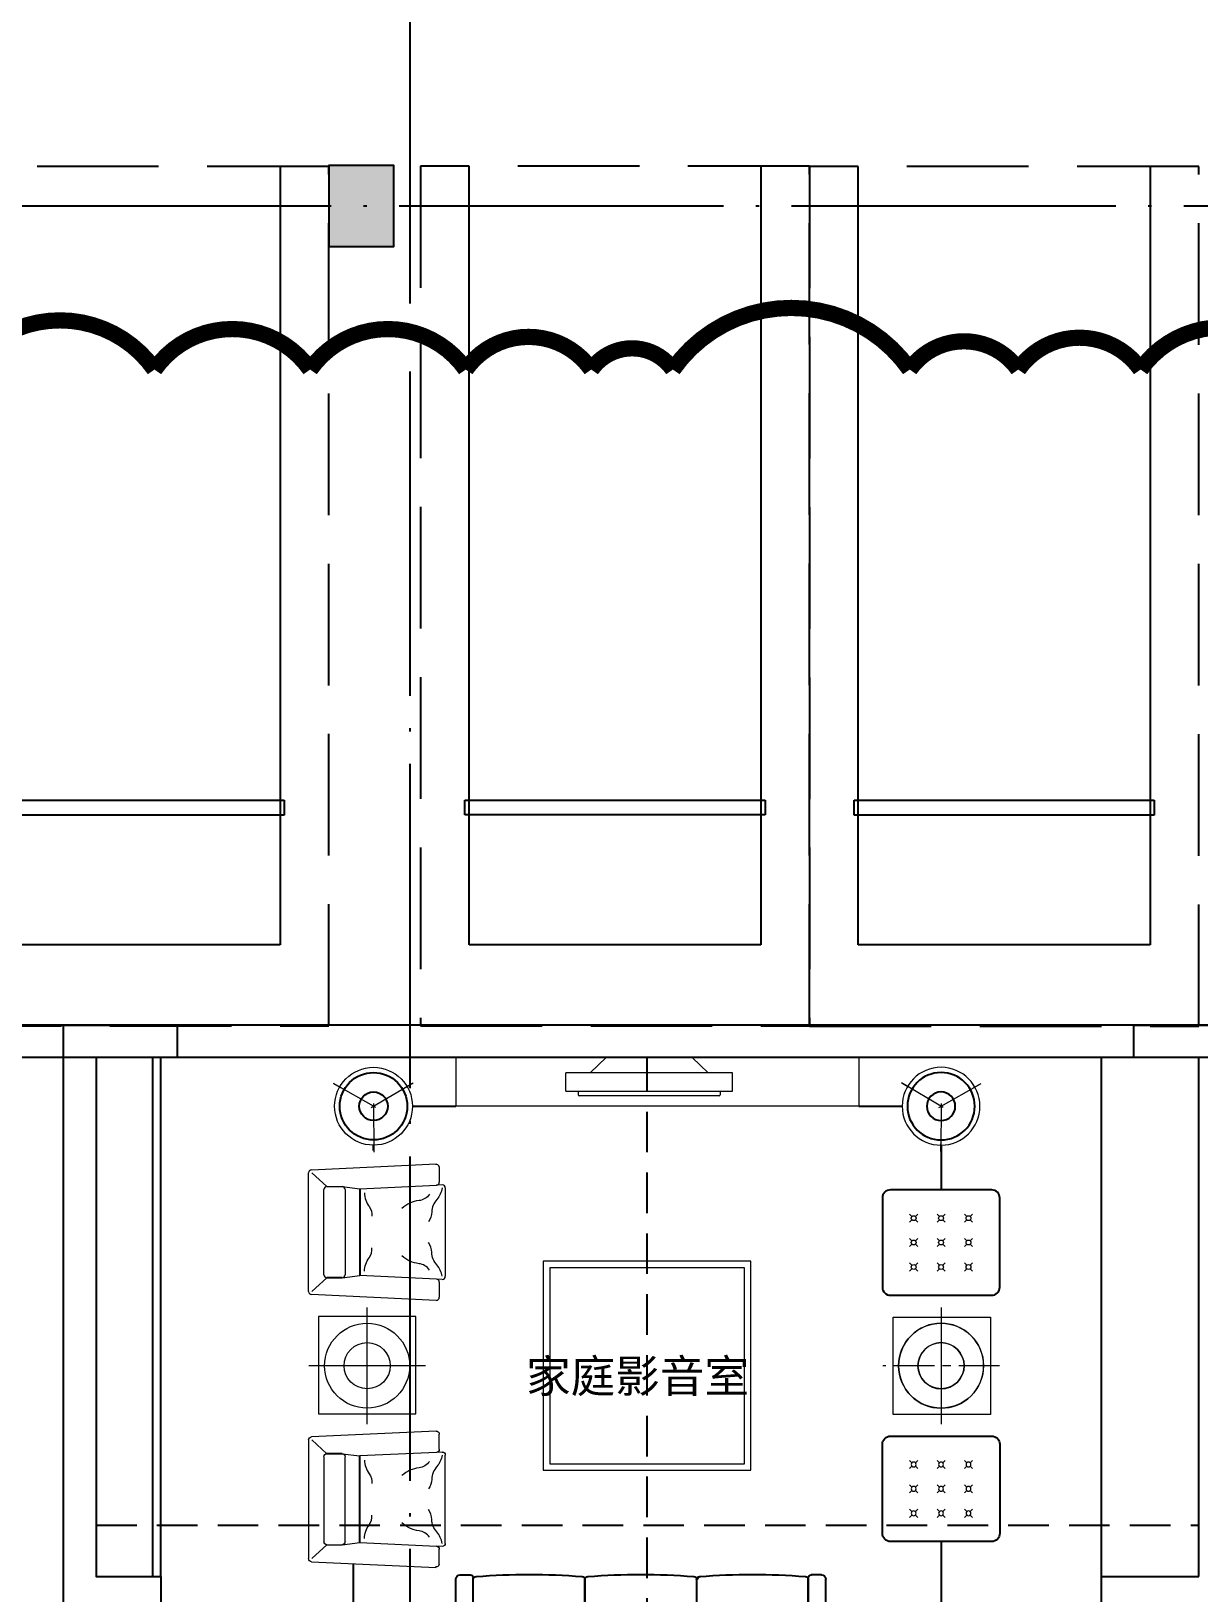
# Model space of a CAD drawing. Header units: millimetres. Extents: x 1337745 to 1642153, y -192803 to 266425.
# Drawn here: x 1517312 to 1524512, y 95058 to 104687 of the extents above; entities that cross this region are included whole.
import ezdxf
from ezdxf.enums import TextEntityAlignment as Align

# ---------------------------------------------------------------- set-up
doc = ezdxf.new("R2010")
doc.units = ezdxf.units.MM
doc.header["$LTSCALE"] = 1000
doc.header["$MEASUREMENT"] = 0
for name, pattern in [('__附着_A09-停车位、行车流线模块_TEN24RUY_设计区$0$DASH', [0.35, 0.25, -0.1]), ('CENTER', [2, 1.25, -0.25, 0.25, -0.25]), ('DOTE', [2.42, 2, -0.2, 0.02, -0.2]), ('HIDDEN', [0.375, 0.25, -0.125]), ('HIDDEN2', [4.7625, 3.175, -1.5875])]:
    doc.linetypes.add(name, pattern=pattern)
for name, color, linetype in [('__附着_A09-停车位、行车流线模块_TEN24RUY_设计区$0$STD-PARK', 103, '__附着_A09-停车位、行车流线模块_TEN24RUY_设计区$0$DASH'), ('A-PUB_DIM', 3, 'Continuous'), ('COLUMN', 2, 'Continuous'), ('DOTE', 16, 'DOTE'), ('IE-FURN', 33, 'Continuous'), ('P-FURN-高柜', 5, 'Continuous'), ('PUB_HATCH', 8, 'Continuous'), ('REF', 8, 'HIDDEN2'), ('WALL1', 51, 'Continuous'), ('剪力墙', 6, 'Continuous'), ('文字标注', 255, 'Continuous'), ('砖墙', 30, 'Continuous')]:
    doc.layers.add(name, color=color, linetype=linetype)
doc.layers.add('furniture', color=6, linetype='Continuous', lineweight=13)
doc.styles.add('_TCH_DIM_T3', font='SIMPLEX', dxfattribs={"width": 0.705882, "bigfont": 'GBCBIG'})
doc.styles.add('黑体', font='SIMHEI.TTF')
doc.dimstyles.new('_TCH_ARCH&&50', dxfattribs={"dimtxt": 148.75, "dimasz": 50, "dimexe": 125, "dimexo": 150, "dimgap": 50, "dimtad": 1, "dimdec": 0, "dimzin": 0, "dimdsep": 46, "dimtxsty": '_TCH_DIM_T3', "dimblk": 'ARCHTICK', "dimcen": 0.09, "dimclrt": 7, "dimazin": 2, "dimtfac": 1, "dimtdec": 0, "dimtix": 1, "dimtmove": 2, "dimatfit": 3, "dimfxl": 1, "dimtolj": 1, "dimtzin": 0, "dimarcsym": 0})

# ---------------------------------------------------------------- blocks, each defined once
blk = doc.blocks.new('_ArchTick')
at = {"color": 0, "linetype": 'ByBlock', "const_width": 0.4}
blk.add_lwpolyline([(-0.5, -0.5), (0.5, 0.5)], dxfattribs=at)
blk = doc.blocks.new('*D58')
at = {"layer": 'A-PUB_DIM', "color": 0, "lineweight": -2, "transparency": 16777216}
for p, q in [((3058040.2, -673997.6), (3058084.5, -673606.7)), ((3058070.4, -673730.9), (3059262.8, -673865.9)), ((3059232.6, -674132.6), (3059276.9, -673741.7))]:
    blk.add_line(p, q, dxfattribs=at)
at = {"layer": 'Defpoints', "color": 0, "transparency": 16777216}
for p in [(3059262.8, -673865.9), (3058023.4, -674146.7), (3059215.7, -674281.7)]:
    blk.add_point(p, dxfattribs=at)
at = {"layer": 'A-PUB_DIM', "color": 0, "lineweight": -2, "transparency": 16777216, "xscale": 50, "yscale": 50, "zscale": 50}
for p, rotation in [((3058070.4, -673730.9), 173.5415813662053), ((3059262.8, -673865.9), 353.5415813662053)]:
    blk.add_blockref('_ArchTick', p, dxfattribs=dict(at, rotation=rotation))
at = {"layer": 'A-PUB_DIM', "color": 7, "transparency": 16777216, "insert": (3058680.6, -673674.8), "char_height": 148.75, "attachment_point": 5, "rotation": 353.54158, "style": '_TCH_DIM_T3'}
blk.add_mtext('\\A1;1200', dxfattribs=at)
blk = doc.blocks.new('*D59')
at = {"layer": 'A-PUB_DIM', "color": 0, "lineweight": -2, "transparency": 16777216}
for p, q in [((3057543.4, -673941.4), (3057587.7, -673550.5)), ((3058040.2, -673997.6), (3058084.5, -673606.7)), ((3057573.6, -673674.7), (3058070.4, -673730.9))]:
    blk.add_line(p, q, dxfattribs=at)
at = {"layer": 'Defpoints', "color": 0, "transparency": 16777216}
for p in [(3058070.4, -673730.9), (3057526.5, -674090.4), (3058023.4, -674146.7)]:
    blk.add_point(p, dxfattribs=at)
at = {"layer": 'A-PUB_DIM', "color": 0, "lineweight": -2, "transparency": 16777216, "xscale": 50, "yscale": 50, "zscale": 50}
for p, rotation in [((3057573.6, -673674.7), 173.5415813662127), ((3058070.4, -673730.9), 353.5415813662127)]:
    blk.add_blockref('_ArchTick', p, dxfattribs=dict(at, rotation=rotation))
at = {"layer": 'A-PUB_DIM', "color": 7, "transparency": 16777216, "insert": (3057836, -673579.2), "char_height": 148.75, "attachment_point": 5, "rotation": 353.54158, "style": '_TCH_DIM_T3'}
blk.add_mtext('\\A1;500', dxfattribs=at)
blk = doc.blocks.new('*D60')
at = {"layer": 'A-PUB_DIM', "color": 0, "lineweight": -2, "transparency": 16777216}
for p, q in [((3057444, -673930.1), (3057488.3, -673539.2)), ((3057543.4, -673941.4), (3057587.7, -673550.5)), ((3057474.2, -673663.4), (3057424.5, -673657.8)), ((3057474.2, -673663.4), (3057573.6, -673674.7)), ((3057573.6, -673674.7), (3057623.3, -673680.3))]:
    blk.add_line(p, q, dxfattribs=at)
at = {"layer": 'Defpoints', "color": 0, "transparency": 16777216}
for p in [(3057573.6, -673674.7), (3057427.2, -674079.2), (3057526.5, -674090.4)]:
    blk.add_point(p, dxfattribs=at)
at = {"layer": 'A-PUB_DIM', "color": 0, "lineweight": -2, "transparency": 16777216, "xscale": 50, "yscale": 50, "zscale": 50}
for p, rotation in [((3057474.2, -673663.4), 353.5415813662357), ((3057573.6, -673674.7), 173.5415813662357)]:
    blk.add_blockref('_ArchTick', p, dxfattribs=dict(at, rotation=rotation))
at = {"layer": 'A-PUB_DIM', "color": 7, "transparency": 16777216, "insert": (3057508.4, -673805.7), "char_height": 148.75, "attachment_point": 5, "rotation": 353.54158, "style": '_TCH_DIM_T3'}
blk.add_mtext('\\A1;100', dxfattribs=at)
blk = doc.blocks.new('*D61')
at = {"layer": 'A-PUB_DIM', "color": 0, "lineweight": -2, "transparency": 16777216}
for p, q in [((3056549.7, -673828.9), (3056594, -673438)), ((3056579.9, -673562.2), (3057474.2, -673663.4)), ((3057444, -673930.1), (3057488.3, -673539.2))]:
    blk.add_line(p, q, dxfattribs=at)
at = {"layer": 'Defpoints', "color": 0, "transparency": 16777216}
for p in [(3057474.2, -673663.4), (3056532.9, -673978), (3057427.2, -674079.2)]:
    blk.add_point(p, dxfattribs=at)
at = {"layer": 'A-PUB_DIM', "color": 0, "lineweight": -2, "transparency": 16777216, "xscale": 50, "yscale": 50, "zscale": 50}
for p, rotation in [((3056579.9, -673562.2), 173.5415813662182), ((3057474.2, -673663.4), 353.5415813662182)]:
    blk.add_blockref('_ArchTick', p, dxfattribs=dict(at, rotation=rotation))
at = {"layer": 'A-PUB_DIM', "color": 7, "transparency": 16777216, "insert": (3057041.1, -673489.2), "char_height": 148.75, "attachment_point": 5, "rotation": 353.54158, "style": '_TCH_DIM_T3'}
blk.add_mtext('\\A1;900', dxfattribs=at)
blk = doc.blocks.new('*D62')
at = {"layer": 'A-PUB_DIM', "color": 0, "lineweight": -2, "transparency": 16777216}
for p, q in [((3032304.6, -671084.3), (3032348.9, -670693.4)), ((3032404, -671095.6), (3032448.2, -670704.7)), ((3032334.8, -670817.6), (3032434.2, -670828.9))]:
    blk.add_line(p, q, dxfattribs=at)
at = {"layer": 'Defpoints', "color": 0, "transparency": 16777216}
for p in [(3032434.2, -670828.9), (3032287.7, -671233.4), (3032387.1, -671244.6)]:
    blk.add_point(p, dxfattribs=at)
at = {"layer": 'A-PUB_DIM', "color": 0, "lineweight": -2, "transparency": 16777216, "xscale": 50, "yscale": 50, "zscale": 50}
for p, rotation in [((3032334.8, -670817.6), 173.5415813662658), ((3032434.2, -670828.9), 353.5415813662658)]:
    blk.add_blockref('_ArchTick', p, dxfattribs=dict(at, rotation=rotation))
at = {"layer": 'A-PUB_DIM', "color": 7, "transparency": 16777216, "insert": (3032176.4, -670661.3), "char_height": 148.75, "attachment_point": 5, "rotation": 353.54158, "style": '_TCH_DIM_T3'}
blk.add_mtext('\\A1;100', dxfattribs=at)
blk = doc.blocks.new('*D63')
at = {"layer": 'A-PUB_DIM', "color": 0, "lineweight": -2, "transparency": 16777216}
for p, q in [((3032404, -671095.6), (3032448.2, -670704.7)), ((3032434.2, -670828.9), (3033626.5, -670963.8)), ((3033596.3, -671230.6), (3033640.6, -670839.6))]:
    blk.add_line(p, q, dxfattribs=at)
at = {"layer": 'Defpoints', "color": 0, "transparency": 16777216}
for p in [(3033626.5, -670963.8), (3032387.1, -671244.6), (3033579.5, -671379.6)]:
    blk.add_point(p, dxfattribs=at)
at = {"layer": 'A-PUB_DIM', "color": 0, "lineweight": -2, "transparency": 16777216, "xscale": 50, "yscale": 50, "zscale": 50}
for p, rotation in [((3032434.2, -670828.9), 173.5415813662163), ((3033626.5, -670963.8), 353.5415813662163)]:
    blk.add_blockref('_ArchTick', p, dxfattribs=dict(at, rotation=rotation))
at = {"layer": 'A-PUB_DIM', "color": 7, "transparency": 16777216, "insert": (3033044.3, -670772.8), "char_height": 148.75, "attachment_point": 5, "rotation": 353.54158, "style": '_TCH_DIM_T3'}
blk.add_mtext('\\A1;1200', dxfattribs=at)
blk = doc.blocks.new('*D64')
at = {"layer": 'A-PUB_DIM', "color": 0, "lineweight": -2, "transparency": 16777216}
for p, q in [((3033596.3, -671230.6), (3033640.6, -670839.6)), ((3034093.2, -671286.8), (3034137.4, -670895.9)), ((3033626.5, -670963.8), (3034123.4, -671020.1))]:
    blk.add_line(p, q, dxfattribs=at)
at = {"layer": 'Defpoints', "color": 0, "transparency": 16777216}
for p in [(3034123.4, -671020.1), (3033579.5, -671379.6), (3034076.3, -671435.9)]:
    blk.add_point(p, dxfattribs=at)
at = {"layer": 'A-PUB_DIM', "color": 0, "lineweight": -2, "transparency": 16777216, "xscale": 50, "yscale": 50, "zscale": 50}
for p, rotation in [((3033626.5, -670963.8), 173.5415813662127), ((3034123.4, -671020.1), 353.5415813662127)]:
    blk.add_blockref('_ArchTick', p, dxfattribs=dict(at, rotation=rotation))
at = {"layer": 'A-PUB_DIM', "color": 7, "transparency": 16777216, "insert": (3033888.9, -670868.4), "char_height": 148.75, "attachment_point": 5, "rotation": 353.54158, "style": '_TCH_DIM_T3'}
blk.add_mtext('\\A1;500', dxfattribs=at)
blk = doc.blocks.new('*D65')
at = {"layer": 'A-PUB_DIM', "color": 0, "lineweight": -2, "transparency": 16777216}
for p, q in [((3034093.2, -671286.8), (3034137.4, -670895.9)), ((3034192.5, -671298.1), (3034236.8, -670907.1)), ((3034123.4, -671020.1), (3034222.7, -671031.3))]:
    blk.add_line(p, q, dxfattribs=at)
at = {"layer": 'Defpoints', "color": 0, "transparency": 16777216}
for p in [(3034222.7, -671031.3), (3034076.3, -671435.9), (3034175.7, -671447.1)]:
    blk.add_point(p, dxfattribs=at)
at = {"layer": 'A-PUB_DIM', "color": 0, "lineweight": -2, "transparency": 16777216, "xscale": 50, "yscale": 50, "zscale": 50}
for p, rotation in [((3034123.4, -671020.1), 173.5415813661032), ((3034222.7, -671031.3), 353.5415813661032)]:
    blk.add_blockref('_ArchTick', p, dxfattribs=dict(at, rotation=rotation))
at = {"layer": 'A-PUB_DIM', "color": 7, "transparency": 16777216, "insert": (3034157.6, -671162.3), "char_height": 148.75, "attachment_point": 5, "rotation": 353.54158, "style": '_TCH_DIM_T3'}
blk.add_mtext('\\A1;100', dxfattribs=at)
blk = doc.blocks.new('*D66')
at = {"layer": 'A-PUB_DIM', "color": 0, "lineweight": -2, "transparency": 16777216}
for p, q in [((3034192.5, -671298.1), (3034236.8, -670907.1)), ((3035086.8, -671399.3), (3035131.1, -671008.4)), ((3034222.7, -671031.3), (3035117, -671132.6))]:
    blk.add_line(p, q, dxfattribs=at)
at = {"layer": 'Defpoints', "color": 0, "transparency": 16777216}
for p in [(3035117, -671132.6), (3034175.7, -671447.1), (3035070, -671548.3)]:
    blk.add_point(p, dxfattribs=at)
at = {"layer": 'A-PUB_DIM', "color": 0, "lineweight": -2, "transparency": 16777216, "xscale": 50, "yscale": 50, "zscale": 50}
for p, rotation in [((3034222.7, -671031.3), 173.5415813662182), ((3035117, -671132.6), 353.5415813662182)]:
    blk.add_blockref('_ArchTick', p, dxfattribs=dict(at, rotation=rotation))
at = {"layer": 'A-PUB_DIM', "color": 7, "transparency": 16777216, "insert": (3034683.9, -670958.4), "char_height": 148.75, "attachment_point": 5, "rotation": 353.54158, "style": '_TCH_DIM_T3'}
blk.add_mtext('\\A1;900', dxfattribs=at)
blk = doc.blocks.new('__附着_A09-停车位、行车流线模块_TEN24RUY_设计区$0$停车位1')
at = {"layer": '__附着_A09-停车位、行车流线模块_TEN24RUY_设计区$0$STD-PARK', "linetype": '__附着_A09-停车位、行车流线模块_TEN24RUY_设计区$0$DASH', "ltscale": 3}
for p, q in [((-168810.1, -21850), (-171210.1, -21850)), ((-171210.1, -21850), (-171210.1, -27150)), ((-168810.1, -27150), (-168810.1, -21850)), ((-171210.1, -27150), (-168810.1, -27150))]:
    blk.add_line(p, q, dxfattribs=at)
at = {"layer": 'Defpoints', "color": 9, "linetype": 'ByBlock', "ltscale": 1200}
for p, q in [((-170910.1, -26650), (-170910.1, -21850)), ((-169110.1, -21850), (-169110.1, -26650)), ((-170935.4, -25850), (-170935.4, -25758)), ((-170935.4, -25758), (-169085.1, -25758)), ((-169085.1, -25758), (-169085.1, -25850)), ((-169085.1, -25850), (-170935.4, -25850)), ((-169110.1, -26650), (-170910.1, -26650))]:
    blk.add_line(p, q, dxfattribs=at)
blk = doc.blocks.new('_FZH')
blk.add_lwpolyline([(-0.5, -0.5), (0.5, -0.5), (0.5, 0.5), (-0.5, 0.5)], close=True)
at = {"layer": 'PUB_HATCH'}
blk.add_solid([(-0.5, -0.5), (0.5, -0.5), (-0.5, 0.5), (0.5, 0.5)], dxfattribs=at)
blk = doc.blocks.new('A$C71264A39')
at = {"layer": '剪力墙'}
for p, q in [((-21149.6, 11000), (-21149.6, 11200)), ((-21149.6, 11200), (-20550, 11200)), ((-20750.4, 11000), (-21149.6, 11000)), ((-20750.4, 7800), (-20750.4, 11000)), ((-21350.4, 7800), (-20750.4, 7800)), ((-21350.4, 7600), (-21350.4, 7800))]:
    blk.add_line(p, q, dxfattribs=at)
blk.add_lwpolyline([(-27750, 11200), (-27050, 11200), (-27050, 11000), (-27550, 11000), (-27550, 7800), (-27150, 7800), (-27150, 7600), (-27750, 7600), (-27750, 11200)], dxfattribs=at)
blk = doc.blocks.new('A$C175371E0')
at = {"layer": 'furniture', "color": 8}
for p, q in [((-179.5, 161.3), (-193.7, 175.5)), ((-179.5, 140.1), (-193.7, 126)), ((-158.3, 161.3), (-144.2, 175.5)), ((-158.3, 140.1), (-144.2, 126)), ((-10.6, 161.3), (-24.7, 175.5)), ((-10.6, 140.1), (-24.7, 126)), ((10.6, 161.3), (24.7, 175.5)), ((10.6, 140.1), (24.7, 126)), ((158.3, 161.3), (144.2, 175.5)), ((158.3, 140.1), (144.2, 126)), ((179.5, 161.3), (193.7, 175.5)), ((179.5, 140.1), (193.7, 126)), ((-179.5, 10.6), (-193.7, 24.7)), ((-158.3, 10.6), (-144.2, 24.7)), ((-10.6, 10.6), (-24.7, 24.7)), ((10.6, 10.6), (24.7, 24.7)), ((158.3, 10.6), (144.2, 24.7)), ((179.5, 10.6), (193.7, 24.7)), ((-179.5, -10.6), (-193.7, -24.7)), ((-158.3, -10.6), (-144.2, -24.7)), ((-10.6, -10.6), (-24.7, -24.7)), ((10.6, -10.6), (24.7, -24.7)), ((158.3, -10.6), (144.2, -24.7)), ((179.5, -10.6), (193.7, -24.7)), ((-179.5, -140.1), (-193.7, -126)), ((-179.5, -161.3), (-193.7, -175.5)), ((-158.3, -140.1), (-144.2, -126)), ((-158.3, -161.3), (-144.2, -175.5)), ((-10.6, -140.1), (-24.7, -126)), ((-10.6, -161.3), (-24.7, -175.5)), ((10.6, -140.1), (24.7, -126)), ((10.6, -161.3), (24.7, -175.5)), ((158.3, -140.1), (144.2, -126)), ((158.3, -161.3), (144.2, -175.5)), ((179.5, -140.1), (193.7, -126)), ((179.5, -161.3), (193.7, -175.5))]:
    blk.add_line(p, q, dxfattribs=at)
for centre in [(-168.9, 150.7), (0, 150.7), (168.9, 150.7), (-168.9, 0), (0, 0), (168.9, 0), (-168.9, -150.7), (0, -150.7), (168.9, -150.7)]:
    blk.add_circle(centre, 15, dxfattribs=at)
at = {"layer": 'IE-FURN'}
blk.add_lwpolyline([(-362.1, 274.6), (-362.1, -275.4, 0.414214), (-312.1, -325.4), (312.1, -325.4, 0.414214), (362.1, -275.4), (362.1, 274.6, 0.414214), (312.1, 324.6), (-312.1, 324.6, 0.414214)], format="xyb", close=True, dxfattribs=at)
blk = doc.blocks.new('uio')
at = {"lineweight": 5, "ltscale": 0.03}
for p, q in [((-104844.5, -966881.5), (-104736.3, -966120.3)), ((-104716, -966104.3), (-103987, -966173.5)), ((-104650.7, -966317.5), (-104641.8, -966224.2)), ((-104621.4, -966207.3), (-104099.3, -966256.9)), ((-103970.1, -966193.1), (-104007.1, -966961)), ((-104650.7, -966317.5), (-104647.7, -966428.7)), ((-104650.7, -966317.5), (-104647.7, -966428.7)), ((-104082.4, -966277.4), (-104091.3, -966370.6)), ((-104082.4, -966277.4), (-104091.3, -966370.6)), ((-104111.7, -966387.5), (-104633.8, -966337.9)), ((-104111.7, -966387.5), (-104633.8, -966337.9)), ((-104091.3, -966370.6), (-104115.2, -966479.3)), ((-104091.3, -966370.6), (-104115.2, -966479.3)), ((-104714.1, -966895.6), (-104647.7, -966428.7)), ((-104115.2, -966479.3), (-104647.7, -966428.7)), ((-104115.2, -966479.3), (-104137.9, -966950.4)), ((-104719.1, -966931), (-104714.1, -966895.6)), ((-104734.4, -966911.6), (-104827.7, -966902.8)), ((-104160.1, -967003.8), (-104702.3, -966952.3)), ((-104139.6, -966986.1), (-104137.9, -966950.4)), ((-104027.6, -966978.8), (-104121, -966969.9))]:
    blk.add_line(p, q, dxfattribs=at)
for p, q in [((-104650.7, -966317.5), (-104641.8, -966224.2)), ((-104115.2, -966479.3), (-104647.7, -966428.7))]:
    blk.add_line(p, q)
for centre, start, end in [((-104717.8, -966122.9), 84.57389, 171.91089), ((-104623.2, -966226), 84.57389, 174.57389), ((-104623.2, -966226), 84.57389, 174.57389), ((-103988.8, -966192.2), 357.23689, 84.57389), ((-104632.1, -966319.2), 174.57389, 264.57389), ((-104632.1, -966319.2), 174.57389, 264.57389), ((-104101.1, -966275.6), 354.57389, 84.57389), ((-104101.1, -966275.6), 354.57389, 84.57389), ((-104109.9, -966368.8), 264.57389, 354.57389), ((-104109.9, -966368.8), 264.57389, 354.57389), ((-104825.9, -966884.1), 171.91089, 264.57389), ((-104732.6, -966893), 264.57389, 351.91089), ((-104700.5, -966933.7), 171.91089, 264.57389), ((-104158.3, -966985.2), 264.57389, 357.23689), ((-104119.2, -966951.3), 177.23689, 264.57389), ((-104029.2, -966960.1), 274.88377, 7.54677)]:
    blk.add_arc(centre, 18.7, start, end, dxfattribs=at)
at = {"layer": 'furniture', "color": 8}
for p, q in [((-104717.8, -966122.9), (-104641.8, -966224.2)), ((-103988.8, -966192.2), (-104082.4, -966277.4))]:
    blk.add_line(p, q, dxfattribs=at)
for points in [[(-104624.4, -966458.9, -0.157856), (-104543.6, -966495.4, 0.195258), (-104485.4, -966516.6, 0.506042)], [(-104143.7, -966504.6, 0.157856), (-104230, -966525.1, -0.195258), (-104291.1, -966535.1, -0.506042)], [(-104654.6, -966859.1, 0.215808), (-104609.4, -966798.2, -0.158378), (-104551.3, -966698.1, -0.75133)], [(-104654.6, -966859.1, 0.215808), (-104609.4, -966798.2, -0.158378), (-104551.3, -966698.1, -0.75133)], [(-104189.5, -966903.3, -0.215808), (-104222.3, -966834.9, 0.158378), (-104260.6, -966725.7, 0.75133)], [(-104189.5, -966903.3, -0.215808), (-104222.3, -966834.9, 0.158378), (-104260.6, -966725.7, 0.75133)], [(-104700.5, -966933.7, 0.13045), (-104626.9, -966906.3, -0.166434), (-104547.1, -966882.8, 0.138962), (-104484.6, -966868, -0.132288)], [(-104700.5, -966933.7, 0.13045), (-104626.9, -966906.3, -0.166434), (-104547.1, -966882.8, 0.138962), (-104484.6, -966868, -0.132288)], [(-104158.3, -966985.2, -0.13045), (-104225.5, -966944.4, 0.166434), (-104299.5, -966906.3, -0.138962), (-104358.1, -966880, 0.132288)], [(-104158.3, -966985.2, -0.13045), (-104225.5, -966944.4, 0.166434), (-104299.5, -966906.3, -0.138962), (-104358.1, -966880, 0.132288)]]:
    blk.add_lwpolyline(points, format="xyb", dxfattribs=at)
blk = doc.blocks.new('A$C394A4696')
at = {"layer": 'IE-FURN'}
for p, q in [((-810, 1113.9), (-810, 1050.8)), ((-810, 1113.9), (-810, 1050.8)), ((-26.8, 1140.8), (-783.2, 1140.8)), ((-199.9, 1050.8), (-199.9, 1122.8)), ((-126, 1032.8), (-792, 1032.8)), ((-126, 344.2), (-792, 344.2)), ((-782.1, 344.2), (-108, 344.2)), ((-782.1, 344.2), (-108, 344.2)), ((-782.1, 344.2), (-108, 344.2)), ((-782.1, 344.2), (-108, 344.2)), ((-782.1, 344.2), (-108, 344.2)), ((-782.1, 344.2), (-108, 344.2)), ((-108, 326.2), (-108, -1014.8)), ((-782.1, -344.3), (-108, -344.3)), ((-782.1, -344.3), (-108, -344.3)), ((-782.1, -344.3), (-108, -344.3)), ((-782.1, -344.3), (-108, -344.3)), ((-782.1, -344.3), (-108, -344.3)), ((-782.1, -344.3), (-108, -344.3)), ((-810, -1113.9), (-810, -1050.8)), ((-810, -1113.9), (-810, -1050.8)), ((-126, -1032.8), (-792, -1032.8)), ((-782.1, -1032.8), (-108, -1032.8)), ((-782.1, -1032.8), (-108, -1032.8)), ((-199.9, -1050.8), (-199.9, -1122.8)), ((-26.8, -1140.8), (-783.2, -1140.8))]:
    blk.add_line(p, q, dxfattribs=at)
blk.add_lwpolyline([(0, -1113.9), (0, 1113.9)], dxfattribs=at)
at = {"layer": 'IE-FURN', "color": 8}
for points in [[(-236.2, 1014.7, -0.414214), (-218.2, 1032.8), (-126, 1032.8, -0.414214), (-108, 1014.7), (-108, 362.2, -0.414214), (-126, 344.2), (-218.2, 344.2, -0.414214), (-236.2, 362.2, -0.097845)], [(-236.2, 326.2, -0.414214), (-218.2, 344.2), (-126, 344.2, -0.414214), (-108, 326.2), (-108, -326.3, -0.414214), (-126, -344.3), (-218.2, -344.3, -0.414214), (-236.2, -326.3, -0.097845)], [(-236.2, 362.2, 0.414214), (-218.2, 344.2), (-126, 344.2, 0.414214), (-108, 362.2), (-108, 326.2, 0.414214), (-126, 344.2), (-218.2, 344.2, 0.414214), (-236.2, 326.2, 1.773437)], [(-236.2, -1014.8, 0.414214), (-218.2, -1032.8), (-126, -1032.8, 0.414214), (-108, -1014.8), (-108, -362.3, 0.414214), (-126, -344.3), (-218.2, -344.3, 0.414214), (-236.2, -362.3, 0.097845)], [(-236.2, -326.3, 0.414214), (-218.2, -344.3), (-126, -344.3, 0.414214), (-108, -326.3), (-108, -362.3, 0.414214), (-126, -344.3), (-218.2, -344.3, 0.414214), (-236.2, -362.3, 1.773437)]]:
    blk.add_lwpolyline(points, format="xyb", close=True, dxfattribs=at)
at = {"layer": 'IE-FURN'}
for centre, radius, start, end in [((-783.2, 1113.9), 26.8, 90, 180), ((-783.2, 1113.9), 26.8, 90, 180), ((-181.9, 1122.8), 18, 90, 180), ((-26.8, 1113.9), 26.8, 0, 90), ((3180, 688.5), 3993.4, 175.31386, 184.68614), ((-792, 1050.8), 18, 180, 270), ((-792, 1050.8), 18, 180, 270), ((-782.1, 1014.7), 18, 90, 180), ((-181.9, 1050.8), 18, 180, 270), ((-126, 1014.7), 18, 0, 90), ((3180, 0), 3993.4, 175.31386, 184.68614), ((-782.1, 362.2), 18, 180, 270), ((-782.1, 362.2), 18, 180, 270), ((-782.1, 326.2), 18, 90, 180), ((-782.1, 326.2), 18, 90, 180), ((-126, 326.2), 18, 0, 90), ((3180, -688.5), 3993.4, 175.31386, 184.68614), ((-782.5, -367.9), 18, 90, 180), ((-782.1, -326.3), 18, 180, 270), ((-782.1, -326.3), 18, 180, 270), ((-782.1, -362.3), 18, 90, 180), ((-792, -1050.8), 18, 90, 180), ((-792, -1050.8), 18, 90, 180), ((-782.1, -1014.8), 18, 180, 270), ((-782.1, -1014.8), 18, 180, 270), ((-181.9, -1050.8), 18, 90, 180), ((-783.2, -1113.9), 26.8, 180, 270), ((-783.2, -1113.9), 26.8, 180, 270), ((-181.9, -1122.8), 18, 180, 270), ((-26.8, -1113.9), 26.8, 270, 0)]:
    blk.add_arc(centre, radius, start, end, dxfattribs=at)
at = {"layer": 'IE-FURN', "color": 161}
blk.add_arc((-126, -1014.8), 18, 270, 0, dxfattribs=at)
blk = doc.blocks.new('IFF-Lamp400')
at = {"lineweight": 5, "ltscale": 0.03}
for p, q in [((-6.6, -11.6), (116.3, 205.4)), ((-6.6, -11.6), (116.3, 205.4)), ((13.3, 0.1), (-236, -2)), ((13.3, 0.1), (-236, -2)), ((-6.8, 11.5), (119.7, -203.4)), ((-6.8, 11.5), (119.7, -203.4))]:
    blk.add_line(p, q, dxfattribs=at)
at = {"lineweight": 5, "ltscale": 0.03, "const_width": 6.67}
for points in [[(94.8, 167.4), (114.8, 202.7)], [(94.8, 167.4), (114.8, 202.7)], [(-192.4, -1.6), (-233, -1.9)], [(-192.4, -1.6), (-233, -1.9)], [(97.6, -165.8), (118.2, -200.8)], [(97.6, -165.8), (118.2, -200.8)]]:
    blk.add_lwpolyline(points, dxfattribs=at)
at = {"lineweight": 5, "ltscale": 0.03}
blk.add_circle((0, 0), 200, dxfattribs=at)
at = {"linetype": 'ByBlock'}
for radius in [173.3, 173.3, 73.3, 73.3]:
    blk.add_circle((0, 0), radius, dxfattribs=at)
blk = doc.blocks.new('A$C7F2562B0')
at = {"layer": 'furniture', "color": 6}
for p, q in [((-507.7, 3600), (-2992.3, 3600)), ((-507.7, 3600), (-507.7, 3300)), ((-507.7, 3300), (-2992.3, 3300))]:
    blk.add_line(p, q, dxfattribs=at)
at = {"layer": 'furniture'}
for p, q in [((-2992.3, 3600), (-2992.3, 3300)), ((-2452.8, 2344.1), (-2452.8, 1055.9)), ((-1172.8, 2344.1), (-2452.8, 2344.1)), ((-1172.8, 1055.9), (-1172.8, 2344.1)), ((-2452.8, 1055.9), (-1172.8, 1055.9))]:
    blk.add_line(p, q, dxfattribs=at)
at = {"layer": 'furniture', "color": 8}
for p, q in [((-2163.4, 3505), (-2064.7, 3600)), ((-2064.7, 3600), (-1535.3, 3600)), ((-1535.3, 3600), (-1436.6, 3505)), ((-1286.6, 3505), (-2313.4, 3505)), ((-2313.4, 3393.3), (-2313.4, 3505)), ((-1286.6, 3393.3), (-1286.6, 3505)), ((-2313.4, 3393.3), (-1286.6, 3393.3)), ((-2238.4, 3393.3), (-2238.4, 3370.8)), ((-1361.6, 3393.3), (-1361.6, 3370.8)), ((-1369.1, 3363.3), (-2230.9, 3363.3)), ((-2412.8, 2304.1), (-2412.8, 1095.9)), ((-1212.8, 2304.1), (-2412.8, 2304.1)), ((-1212.8, 1095.9), (-1212.8, 2304.1)), ((-3539.4, 1340.6), (-3539.4, 2059.4)), ((0, 2059.4), (0, 1340.6)), ((-3180, 1700), (-3898.8, 1700)), ((-2412.8, 1095.9), (-1212.8, 1095.9))]:
    blk.add_line(p, q, dxfattribs=at)
at = {"layer": 'furniture', "color": 8, "linetype": 'CENTER', "ltscale": 0.2}
for p, q in [((-3539.4, 1340.6), (-3539.4, 2059.4)), ((0, 2059.4), (0, 1340.6)), ((-3180, 1700), (-3898.8, 1700)), ((359.4, 1700), (-359.4, 1700))]:
    blk.add_line(p, q, dxfattribs=at)
at = {"layer": 'furniture'}
blk.add_lwpolyline([(-3239.4, 1404.2), (-3239.4, 2004.2), (-3839.4, 2004.2), (-3839.4, 1404.2)], close=True, dxfattribs=at)
at = {"layer": 'furniture', "color": 6}
blk.add_lwpolyline([(-295.8, 2000), (304.2, 2000), (304.2, 1400), (-295.8, 1400)], close=True, dxfattribs=at)
at = {"layer": 'furniture', "color": 8}
for centre, radius in [((-3539.4, 1700), 261.9), ((0, 1700), 261.9), ((-3539.4, 1700), 142.3), ((0, 1700), 142.3)]:
    blk.add_circle(centre, radius, dxfattribs=at)
for centre, start, end in [((-2230.9, 3370.8), 180, 270), ((-1369.1, 3370.8), 270, 0)]:
    blk.add_arc(centre, 7.5, start, end, dxfattribs=at)
at = {"layer": 'furniture', "color": 8, "extrusion": (0, 0, -1)}
for major_axis in [(185.2, 185.2), (100.6, 100.6)]:
    blk.add_ellipse((0, 1700), major_axis=major_axis, ratio=1, start_param=1.570796326794897, end_param=7.853981633974483, dxfattribs=at)
at = {"layer": 'IE-FURN'}
for p, q in [((-4860.8, 399.7), (-4860.8, 3600.1)), ((-4810.8, 399.7), (-4810.8, 3600.1)), ((988.8, 400.1), (988.9, 3600.2))]:
    blk.add_line(p, q, dxfattribs=at)
at = {"layer": 'P-FURN-高柜', "color": 8}
for points in [[(-3260, 3300), (-2992.3, 3300)], [(-507.7, 3300), (-240, 3300)], [(-3500, 3026.2), (-3500, 3060)], [(0, 3060), (0, 2784)], [(0, 616), (0, 0), (-711, 0)], [(-3625.6, 479.6), (-3625.6, 0), (-2992.5, 0)]]:
    blk.add_lwpolyline(points, dxfattribs=at)
at = {"layer": 'REF', "linetype": 'HIDDEN'}
for p, q in [((-1812.8, -7484.1), (-1812.8, 3600)), ((-5210.5, 715.9), (1585.2, 715.9))]:
    blk.add_line(p, q, dxfattribs=at)
at = {"layer": 'furniture', "color": 6}
blk.add_blockref('A$C175371E0', (0, 2459.4), dxfattribs=at)
for name, p, xscale, rotation in [('A$C175371E0', (0, 940.6), -0.9999999999999997, 179.9999999999999), ('A$C394A4696', (-1851.7, -400), -1.000000000000001, 90)]:
    blk.add_blockref(name, p, dxfattribs=dict(at, xscale=xscale, rotation=rotation))
at = {"layer": 'IE-FURN'}
for p, xscale, yscale, zscale, rotation in [((-3500, 3300), 1.199999999953434, 1.199999999953434, 1.199999999953434, 90), ((0, 3300), -1.199999999953433, 1.199999999953433, 1.199999999953433, 270)]:
    blk.add_blockref('IFF-Lamp400', p, dxfattribs=dict(at, xscale=xscale, yscale=yscale, zscale=zscale, rotation=rotation))
at = {"layer": 'IE-FURN', "rotation": 95.42610745096003}
blk.add_blockref('uio', (-975577.3, 15047.5), dxfattribs=at)
at = {"layer": 'IE-FURN', "xscale": -1.000000000000001, "rotation": 84.5738928507004}
blk.add_blockref('uio', (-975577.3, -11647.5), dxfattribs=at)

msp = doc.modelspace()

# ---------------------------------------------------------------- linework, layer by layer
at = {"layer": '__附着_A09-停车位、行车流线模块_TEN24RUY_设计区$0$STD-PARK', "color": 1, "const_width": 100}
msp.add_lwpolyline([(1516906.3, 102600.5, -0.520567), (1518071.9, 102600.5, -0.520567), (1519031.9, 102600.5, -0.520567), (1519991.5, 102600.5, -0.520567), (1520765.6, 102600.5, -0.520567), (1521268.8, 102600.5, -0.520567), (1522729.3, 102600.5, -0.520567), (1523398.8, 102600.5, -0.520567), (1524153.4, 102600.5, -0.520567), (1525152.6, 102600.5, -0.520567), (1526509.4, 102600.5, -0.520567), (1527245.2, 102600.5, -0.520567), (1527810.3, 102600.5, -0.520567), (1528523.8, 102600.5, -0.520567), (1529778.4, 102600.5, -0.520567), (1531263.5, 102600.5, -0.520567), (1532560.1, 102600.5, -0.520567), (1533221.1, 102600.5, -0.520567), (1533967.3, 102600.5, -0.520567), (1534695.3, 102600.5, -0.520567), (1535947.4, 102600.5, -0.520567), (1537175.1, 102600.5, -0.520567)], format="xyb", dxfattribs=at)
at = {"layer": 'DOTE'}
for p, q in [((1519647.5, 199388.6, 0), (1519647.5, 86979.4, 0)), ((1548200.7, 103608.6), (1441879.4, 103608.6))]:
    msp.add_line(p, q, dxfattribs=at)
at = {"layer": '砖墙', "linetype": 'ByBlock'}
for p, q in [((1528411.9, 98558.2, 0), (1510061.8, 98558.2, 0)), ((1528411.9, 98358.2, 0), (1509861.8, 98358.2, 0))]:
    msp.add_line(p, q, dxfattribs=at)

# ---------------------------------------------------------------- block references
at = {"layer": '__附着_A09-停车位、行车流线模块_TEN24RUY_设计区$0$STD-PARK', "linetype": 'ByBlock', "rotation": 5.808049563462681e-07}
for p in [(1687957.6, 125703.4, 0), (1690922.1, 125704.1, 0), (1693322, 125702.5, 0)]:
    msp.add_blockref('__附着_A09-停车位、行车流线模块_TEN24RUY_设计区$0$停车位1', p, dxfattribs=at)
at = {"layer": '__附着_A09-停车位、行车流线模块_TEN24RUY_设计区$0$STD-PARK', "linetype": 'ByBlock'}
for p in [(1687957.6, 125703.4, 0), (1690922.1, 125704.1, 0), (1693322, 125702.5, 0)]:
    msp.add_blockref('__附着_A09-停车位、行车流线模块_TEN24RUY_设计区$0$停车位1', p, dxfattribs=at)
at = {"layer": 'COLUMN', "zscale": 499.9999999978421}
for xscale, yscale in [(399.999999998801, 499.9999999978421), (399.9999999988358, 499.9999999978463)]:
    msp.add_blockref('_FZH', (1519347.5, 103608.6, 0), dxfattribs=dict(at, xscale=xscale, yscale=yscale))
at = {"layer": 'WALL1'}
msp.add_blockref('A$C71264A39', (1545261.8, 87358.2, 0), dxfattribs=at)

# ---------------------------------------------------------------- dimensions: what is measured, and where the dimension line sits
at = {"layer": 'A-PUB_DIM'}
for base, p1, p2, angle, picture, middle in [((1554075.5, 174336.5, 0), (1553975.5, 173918, 0), (1554075.5, 173918, 0), 0, '*D62', (1553800.5, 174474, 0)), ((1555275.5, 174336.5, 0), (1554075.5, 173918, 0), (1555275.5, 173918, 0), 0, '*D63', (1554675.5, 174460.8, 0)), ((1555775.5, 174336.5, 0), (1555275.5, 173918, 0), (1555775.5, 173918, 0), 0, '*D64', (1555525.5, 174460.8, 0)), ((1556775.5, 174336.5, 0), (1555875.5, 173918, 0), (1556775.5, 173918, 0), 0, '*D66', (1556325.5, 174460.8, 0)), ((1579275.5, 174336.5, 0), (1578375.5, 173918, 0), (1579275.5, 173918, 0), 0, '*D61', (1578825.5, 174460.8, 0)), ((1579875.5, 174336.5, 0), (1579375.5, 173918, 0), (1579875.5, 173918, 0), 0, '*D59', (1579625.5, 174460.8, 0)), ((1581075.5, 174336.5, 0), (1579875.5, 173918, 0), (1581075.5, 173918, 0), 360, '*D58', (1580475.5, 174460.8, 0)), ((1555875.5, 174336.5, 0), (1555775.5, 173918, 0), (1555875.5, 173918, 0), 360, '*D65', (1555825.5, 174199, 0)), ((1579375.5, 174336.5, 0), (1579275.5, 173918, 0), (1579375.5, 173918, 0), 0, '*D60', (1579325.5, 174199, 0))]:
    dim = msp.add_linear_dim(base=base, p1=p1, p2=p2, angle=angle, dimstyle='_TCH_ARCH&&50', dxfattribs=at)
    dim.commit()
    dim.dimension.update_dxf_attribs({"geometry": picture, "text_midpoint": middle, "dimtype": 129, "insert": (-1534570.3, 499813.5)})

# ---------------------------------------------------------------- next in the draw order: block references
at = {"layer": '砖墙'}
msp.add_blockref('A$C7F2562B0', (1522922.6, 94758.1, 0), dxfattribs=at)

# ---------------------------------------------------------------- next in the draw order: texts
at = {"layer": '文字标注', "color": 0, "ltscale": 0.3, "style": '黑体'}
msp.add_text('家庭影音室', height=201.6, rotation=360, dxfattribs=at).set_placement((1521050.8, 96398.7, 0), align=Align.MIDDLE)

doc.saveas('drawing.dxf')
